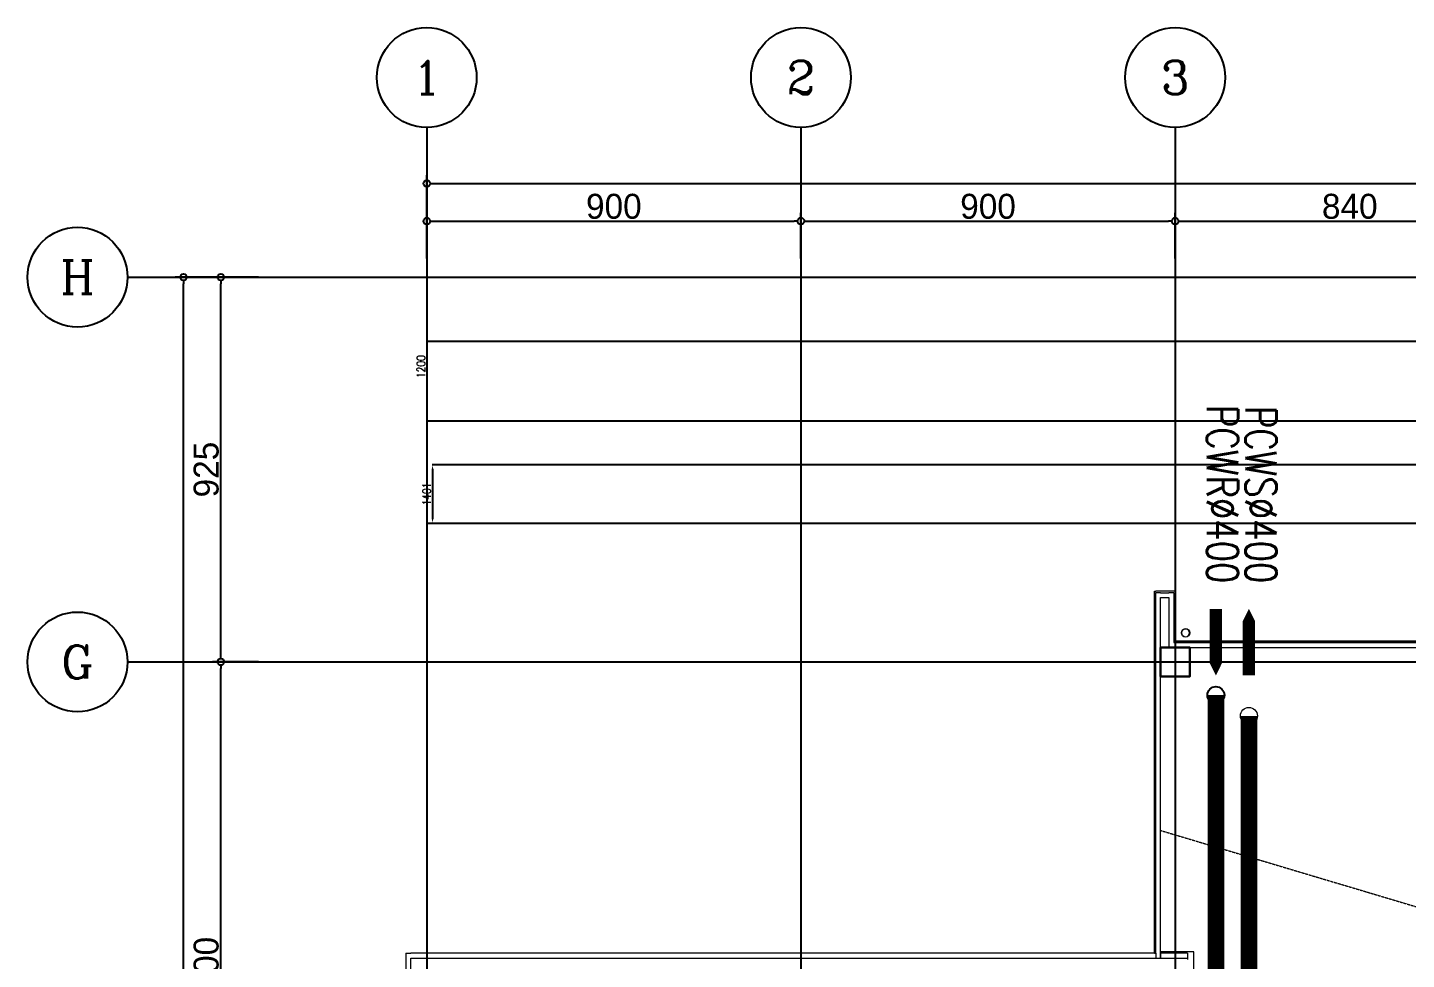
# Model space of a CAD drawing. Extents: x -3450 to 27857, y -1288 to 11880.
# Drawn here: x -960 to 2356, y 8285 to 10525 of the extents above; entities that cross this region are included whole.
import ezdxf
from ezdxf.enums import TextEntityAlignment as Align

# ---------------------------------------------------------------- set-up
doc = ezdxf.new("R2010")
doc.units = 0
doc.linetypes.add('X-S-FAB-L20$0$COL-CEN-LIN', pattern=[3.25, 2.5, -0.25, 0.25, -0.25])
doc.linetypes.add('X-S-FAB-L20$0$HIDDEN', pattern=[0.4, 0.3, -0.1])
for name, color, linetype in [('188K-SM-03-F20-MECH-EQ-Y2257103$0$01-電力-CSA', 1, 'Continuous'), ('188K-SM-03-F20-MECH-EQ-Y2257103$0$06-空調-空調', 21, 'Continuous'), ('188K-SM-03-F20-MECH-EQ-Y2257103$0$XFM7P20PCW-200K$0$P-PCWR-20.7-P', 6, 'Continuous'), ('X-S-FAB-L20$0$0-MC', 8, 'Continuous'), ('X-S-FAB-L20$0$0-NC', 8, 'Continuous'), ('X-S-FAB-L20$0$1_l20平面圖_1_A-OBJE-MEP', 8, 'Continuous'), ('X-S-FAB-L20$0$1_l20平面圖_1_A-WALL-EX', 8, 'Continuous'), ('X-S-FAB-L20$0$1_l20平面圖_1_A-WALL-IN', 8, 'Continuous'), ('X-S-FAB-L20$0$A-BLOCK', 8, 'Continuous'), ('X-S-FAB-L20$0$BLOCK', 8, 'Continuous'), ('X-S-FAB-L20$0$CCL', 8, 'X-S-FAB-L20$0$COL-CEN-LIN'), ('X-S-FAB-L20$0$COL-S', 8, 'Continuous'), ('X-S-FAB-L20$0$DIM', 8, 'Continuous'), ('X-S-FAB-L20$0$OPEN', 8, 'Continuous')]:
    doc.layers.add(name, color=color, linetype=linetype)
doc.layers.add('188K-SM-03-F20-MECH-EQ-Y2257103$0$XFM7P20PCW-200K$0$M-PIPE-PCWS', color=3, linetype='Continuous', lineweight=9)
doc.styles.add('188K-SM-03-F20-MECH-EQ-Y2257103$0$00-AEX$0$HKEC', font='romans.shx', dxfattribs={"bigfont": 'china.shx'})
doc.styles.add('188K-SM-03-F20-MECH-EQ-Y2257103$0$dim-txt', font='simplex.shx', dxfattribs={"width": 0.8})
doc.styles.add('X-S-FAB-L20$0$COL-NUM', font='romanc')
doc.styles.add('X-S-FAB-L20$0$DIM', font='', dxfattribs={"width": 0.8})
doc.styles.add('X-S-FAB-L20$0$Gen-Text', font='c2.shx', dxfattribs={"bigfont": 'chinese.shx'})
doc.styles.get('X-S-FAB-L20$0$DIM').set_extended_font_data('MingLiU')
doc.dimstyles.new('188K-SM-03-F20-MECH-EQ-Y2257103$0$80-DIM(mm)', dxfattribs={"dimscale": 80, "dimtxt": 0.25, "dimasz": 0.12, "dimexe": 0.01, "dimexo": 0.01, "dimgap": 0.05, "dimtad": 1, "dimdec": 0, "dimlfac": 10, "dimzin": 0, "dimdsep": 46, "dimtxsty": '188K-SM-03-F20-MECH-EQ-Y2257103$0$dim-txt', "dimcen": 2, "dimclrd": 220, "dimclre": 220, "dimclrt": 7, "dimadec": 0, "dimazin": 0, "dimtfac": 1, "dimtdec": 0, "dimtix": 1, "dimtmove": 2, "dimatfit": 3, "dimldrblk": '188K-SM-03-F20-MECH-EQ-Y2257103$0$_DOT', "dimfxl": 1.6, "dimtvp": 1, "dimtolj": 1, "dimtzin": 0, "dimarcsym": 0})
doc.dimstyles.new('X-S-FAB-L20$0$CIRL', dxfattribs={"dimtxt": 50, "dimasz": 25, "dimexe": 16, "dimexo": 0, "dimgap": 6, "dimtad": 1, "dimdsep": 46, "dimtxsty": 'X-S-FAB-L20$0$DIM', "dimblk": 'X-S-FAB-L20$0$_DotBlank', "dimcen": 10, "dimdle": 8, "dimclrd": 256, "dimclre": 256, "dimclrt": 6, "dimadec": 0, "dimazin": 0, "dimtfac": 1, "dimtix": 1, "dimtmove": 2, "dimatfit": 0, "dimldrblk": 'X-S-FAB-L20$0$ARROW', "dimfxl": 1, "dimtolj": 1, "dimarcsym": 0})

# ---------------------------------------------------------------- blocks, each defined once
blk = doc.blocks.new('X-S-FAB-L20$0$cn-y')
at = {"layer": 'X-S-FAB-L20$0$0-MC'}
blk.add_circle((-50, 0), 50, dxfattribs=at)
at = {"layer": 'X-S-FAB-L20$0$0-NC', "style": 'X-S-FAB-L20$0$COL-NUM'}
blk.add_attdef('GRID-Y', text='', height=50, dxfattribs=at).set_placement((-50, 0), align=Align.MIDDLE_CENTER)
blk = doc.blocks.new('X-S-FAB-L20$0$_DotBlank')
at = {"color": 0, "linetype": 'ByBlock', "lineweight": -2}
blk.add_line((-0.5, 0), (-1, 0), dxfattribs=at)
blk.add_circle((0, 0), 0.5, dxfattribs=at)
blk = doc.blocks.new('*D97')
at = {"layer": 'DefPoints', "color": 0, "transparency": 16777216}
for p in [(0, 10870), (-26160, 10780), (0, 10780)]:
    blk.add_point(p, dxfattribs=at)
at = {"layer": 'X-S-FAB-L20$0$DIM', "lineweight": -2, "transparency": 16777216}
for p, q in [((-26160, 10780), (-26160, 10890)), ((0, 10780), (0, 10890)), ((-26144, 10870), (-16, 10870))]:
    blk.add_line(p, q, dxfattribs=at)
at = {"layer": 'X-S-FAB-L20$0$DIM', "lineweight": -2, "transparency": 16777216, "xscale": 16, "yscale": 16, "zscale": 16, "rotation": 180}
blk.add_blockref('X-S-FAB-L20$0$_DotBlank', (-26160, 10870), dxfattribs=at)
at = {"layer": 'X-S-FAB-L20$0$DIM', "lineweight": -2, "transparency": 16777216, "xscale": 16, "yscale": 16, "zscale": 16}
blk.add_blockref('X-S-FAB-L20$0$_DotBlank', (0, 10870), dxfattribs=at)
at = {"layer": 'X-S-FAB-L20$0$DIM', "color": 6, "transparency": 16777216, "insert": (-13080, 10905), "char_height": 2.5, "attachment_point": 5, "style": 'X-S-FAB-L20$0$Gen-Text'}
blk.add_mtext('\\A1;{\\H24x;26160}', dxfattribs=at)
blk = doc.blocks.new('X-S-FAB-L20$0$ARROW')
at = {"color": 3}
blk.add_solid([(0, 0), (-2.4, -0.4), (-2.4, 0.4)], dxfattribs=at)
blk = doc.blocks.new('*D98')
at = {"layer": 'DefPoints', "color": 0, "transparency": 16777216}
for p in [(-25260, 10780), (-26160, 10690), (-25260, 10690)]:
    blk.add_point(p, dxfattribs=at)
at = {"layer": 'X-S-FAB-L20$0$DIM', "lineweight": -2, "transparency": 16777216}
for p, q in [((-26160, 10690), (-26160, 10800)), ((-26144, 10780), (-25276, 10780)), ((-25260, 10690), (-25260, 10800))]:
    blk.add_line(p, q, dxfattribs=at)
at = {"layer": 'X-S-FAB-L20$0$DIM', "lineweight": -2, "transparency": 16777216, "xscale": 16, "yscale": 16, "zscale": 16, "rotation": 180}
blk.add_blockref('X-S-FAB-L20$0$_DotBlank', (-26160, 10780), dxfattribs=at)
at = {"layer": 'X-S-FAB-L20$0$DIM', "lineweight": -2, "transparency": 16777216, "xscale": 16, "yscale": 16, "zscale": 16}
blk.add_blockref('X-S-FAB-L20$0$_DotBlank', (-25260, 10780), dxfattribs=at)
at = {"layer": 'X-S-FAB-L20$0$DIM', "color": 6, "transparency": 16777216, "insert": (-25710, 10815), "char_height": 2.5, "attachment_point": 5, "style": 'X-S-FAB-L20$0$Gen-Text'}
blk.add_mtext('\\A1;{\\H24x;900}', dxfattribs=at)
blk = doc.blocks.new('*D99')
at = {"layer": 'DefPoints', "color": 0, "transparency": 16777216}
for p in [(-24360, 10780), (-25260, 10690), (-24360, 10690)]:
    blk.add_point(p, dxfattribs=at)
at = {"layer": 'X-S-FAB-L20$0$DIM', "lineweight": -2, "transparency": 16777216}
for p, q in [((-25260, 10690), (-25260, 10800)), ((-25244, 10780), (-24376, 10780)), ((-24360, 10690), (-24360, 10800))]:
    blk.add_line(p, q, dxfattribs=at)
at = {"layer": 'X-S-FAB-L20$0$DIM', "lineweight": -2, "transparency": 16777216, "xscale": 16, "yscale": 16, "zscale": 16, "rotation": 180}
blk.add_blockref('X-S-FAB-L20$0$_DotBlank', (-25260, 10780), dxfattribs=at)
at = {"layer": 'X-S-FAB-L20$0$DIM', "lineweight": -2, "transparency": 16777216, "xscale": 16, "yscale": 16, "zscale": 16}
blk.add_blockref('X-S-FAB-L20$0$_DotBlank', (-24360, 10780), dxfattribs=at)
at = {"layer": 'X-S-FAB-L20$0$DIM', "color": 6, "transparency": 16777216, "insert": (-24810, 10815), "char_height": 2.5, "attachment_point": 5, "style": 'X-S-FAB-L20$0$Gen-Text'}
blk.add_mtext('\\A1;{\\H24x;900}', dxfattribs=at)
blk = doc.blocks.new('*D100')
at = {"layer": 'DefPoints', "color": 0, "transparency": 16777216}
for p in [(-23520, 10780), (-24360, 10690), (-23520, 10690)]:
    blk.add_point(p, dxfattribs=at)
at = {"layer": 'X-S-FAB-L20$0$DIM', "lineweight": -2, "transparency": 16777216}
for p, q in [((-24360, 10690), (-24360, 10800)), ((-24344, 10780), (-23536, 10780)), ((-23520, 10690), (-23520, 10800))]:
    blk.add_line(p, q, dxfattribs=at)
at = {"layer": 'X-S-FAB-L20$0$DIM', "lineweight": -2, "transparency": 16777216, "xscale": 16, "yscale": 16, "zscale": 16, "rotation": 180}
blk.add_blockref('X-S-FAB-L20$0$_DotBlank', (-24360, 10780), dxfattribs=at)
at = {"layer": 'X-S-FAB-L20$0$DIM', "lineweight": -2, "transparency": 16777216, "xscale": 16, "yscale": 16, "zscale": 16}
blk.add_blockref('X-S-FAB-L20$0$_DotBlank', (-23520, 10780), dxfattribs=at)
at = {"layer": 'X-S-FAB-L20$0$DIM', "color": 6, "transparency": 16777216, "insert": (-23940, 10815), "char_height": 2.5, "attachment_point": 5, "style": 'X-S-FAB-L20$0$Gen-Text'}
blk.add_mtext('\\A1;{\\H24x;840}', dxfattribs=at)
blk = doc.blocks.new('*D128')
at = {"layer": 'DefPoints', "color": 0, "transparency": 16777216}
for p in [(-26745, 10645), (-26655, 10645), (-26655, 720)]:
    blk.add_point(p, dxfattribs=at)
at = {"layer": 'X-S-FAB-L20$0$DIM', "lineweight": -2, "transparency": 16777216}
for p, q in [((-26655, 10645), (-26765, 10645)), ((-26745, 736), (-26745, 10629)), ((-26655, 720), (-26765, 720))]:
    blk.add_line(p, q, dxfattribs=at)
at = {"layer": 'X-S-FAB-L20$0$DIM', "lineweight": -2, "transparency": 16777216, "xscale": 16, "yscale": 16, "zscale": 16}
for p, rotation in [((-26745, 10645), 90), ((-26745, 720), 270)]:
    blk.add_blockref('X-S-FAB-L20$0$_DotBlank', p, dxfattribs=dict(at, rotation=rotation))
at = {"layer": 'X-S-FAB-L20$0$DIM', "color": 6, "transparency": 16777216, "insert": (-26780.2, 5682.5), "char_height": 2.5, "attachment_point": 5, "rotation": 90, "style": 'X-S-FAB-L20$0$Gen-Text'}
blk.add_mtext('\\A1;{\\H24x;9925}', dxfattribs=at)
blk = doc.blocks.new('*D134')
at = {"layer": 'DefPoints', "color": 0, "transparency": 16777216}
for p in [(-26655, 9720), (-26565, 9720), (-26565, 8220)]:
    blk.add_point(p, dxfattribs=at)
at = {"layer": 'X-S-FAB-L20$0$DIM', "lineweight": -2, "transparency": 16777216}
for p, q in [((-26565, 9720), (-26675, 9720)), ((-26655, 8236), (-26655, 9704)), ((-26565, 8220), (-26675, 8220))]:
    blk.add_line(p, q, dxfattribs=at)
at = {"layer": 'X-S-FAB-L20$0$DIM', "lineweight": -2, "transparency": 16777216, "xscale": 16, "yscale": 16, "zscale": 16}
for p, rotation in [((-26655, 9720), 90), ((-26655, 8220), 270)]:
    blk.add_blockref('X-S-FAB-L20$0$_DotBlank', p, dxfattribs=dict(at, rotation=rotation))
at = {"layer": 'X-S-FAB-L20$0$DIM', "color": 6, "transparency": 16777216, "insert": (-26690.2, 8970), "char_height": 2.5, "attachment_point": 5, "rotation": 90, "style": 'X-S-FAB-L20$0$Gen-Text'}
blk.add_mtext('\\A1;{\\H24x;1500}', dxfattribs=at)
blk = doc.blocks.new('*D135')
at = {"layer": 'DefPoints', "color": 0, "transparency": 16777216}
for p in [(-26655, 10645), (-26565, 10645), (-26565, 9720)]:
    blk.add_point(p, dxfattribs=at)
at = {"layer": 'X-S-FAB-L20$0$DIM', "lineweight": -2, "transparency": 16777216}
for p, q in [((-26565, 10645), (-26675, 10645)), ((-26655, 9736), (-26655, 10629)), ((-26565, 9720), (-26675, 9720))]:
    blk.add_line(p, q, dxfattribs=at)
at = {"layer": 'X-S-FAB-L20$0$DIM', "lineweight": -2, "transparency": 16777216, "xscale": 16, "yscale": 16, "zscale": 16}
for p, rotation in [((-26655, 10645), 90), ((-26655, 9720), 270)]:
    blk.add_blockref('X-S-FAB-L20$0$_DotBlank', p, dxfattribs=dict(at, rotation=rotation))
at = {"layer": 'X-S-FAB-L20$0$DIM', "color": 6, "transparency": 16777216, "insert": (-26690.2, 10182.5), "char_height": 2.5, "attachment_point": 5, "rotation": 90, "style": 'X-S-FAB-L20$0$Gen-Text'}
blk.add_mtext('\\A1;{\\H24x;925}', dxfattribs=at)
blk = doc.blocks.new('*D1135')
at = {"color": 220, "lineweight": -2, "ltscale": 2, "transparency": 16777216}
for p, q in [((9072.6, 9820), (9044.4, 9820)), ((9045.2, 9810.4), (9045.2, 9589.5)), ((0.7, 9579.9), (9046, 9579.9))]:
    blk.add_line(p, q, dxfattribs=at)
at = {"color": 220, "ltscale": 2, "transparency": 16777216}
for points in [[(9043.6, 9810.4), (9046.8, 9810.4), (9045.2, 9820)], [(9043.6, 9589.5), (9046.8, 9589.5), (9045.2, 9579.9)]]:
    blk.add_solid(points, dxfattribs=at)
at = {"layer": 'DefPoints', "color": 0, "ltscale": 2, "transparency": 16777216}
for p in [(9073.4, 9820), (-0.1, 9579.9), (9045.2, 9579.9)]:
    blk.add_point(p, dxfattribs=at)
at = {"color": 7, "ltscale": 2, "transparency": 16777216, "insert": (9031.2, 9700), "char_height": 20, "attachment_point": 5, "rotation": 90, "style": '188K-SM-03-F20-MECH-EQ-Y2257103$0$dim-txt'}
blk.add_mtext('\\A1;2401', dxfattribs=at)
blk = doc.blocks.new('188K-SM-03-F20-MECH-EQ-Y2257103$0$_DOT')
at = {"color": 0, "linetype": 'ByBlock'}
blk.add_line((-0.5, 0), (-1, 0), dxfattribs=at)
at = {"color": 0, "linetype": 'ByBlock', "const_width": 0.5}
blk.add_lwpolyline([(-0.25, 0, 1), (0.25, 0, 1)], format="xyb", close=True, dxfattribs=at)
blk = doc.blocks.new('*D1138')
at = {"color": 220, "lineweight": -2, "ltscale": 2, "transparency": 16777216}
for p, q in [((9187, 9473.8), (13.2, 9473.8)), ((14, 9464.2), (14, 9343.3)), ((0.7, 9333.7), (14.8, 9333.7))]:
    blk.add_line(p, q, dxfattribs=at)
at = {"color": 220, "ltscale": 2, "transparency": 16777216}
for points in [[(12.4, 9464.2), (15.6, 9464.2), (14, 9473.8)], [(12.4, 9343.3), (15.6, 9343.3), (14, 9333.7)]]:
    blk.add_solid(points, dxfattribs=at)
at = {"layer": 'DefPoints', "color": 0, "ltscale": 2, "transparency": 16777216}
for p in [(9187.8, 9473.8, 0), (-0.1, 9333.7, 0), (14, 9333.7)]:
    blk.add_point(p, dxfattribs=at)
at = {"color": 7, "ltscale": 2, "transparency": 16777216, "insert": (0, 9403.7), "char_height": 20, "attachment_point": 5, "rotation": 90, "style": '188K-SM-03-F20-MECH-EQ-Y2257103$0$dim-txt'}
blk.add_mtext('\\A1;1401', dxfattribs=at)
blk = doc.blocks.new('*D1137')
at = {"color": 220, "lineweight": -2, "ltscale": 2, "transparency": 16777216}
for p, q in [((9141.9, 9438.8), (9107.9, 9438.8)), ((9108.7, 9429.2), (9108.7, 9343.3)), ((0.7, 9333.7), (9109.5, 9333.7))]:
    blk.add_line(p, q, dxfattribs=at)
at = {"color": 220, "ltscale": 2, "transparency": 16777216}
for points in [[(9107.1, 9429.2), (9110.3, 9429.2), (9108.7, 9438.8)], [(9107.1, 9343.3), (9110.3, 9343.3), (9108.7, 9333.7)]]:
    blk.add_solid(points, dxfattribs=at)
at = {"layer": 'DefPoints', "color": 0, "ltscale": 2, "transparency": 16777216}
for p in [(9142.7, 9438.8, 0), (-0.1, 9333.7, 0), (9108.7, 9333.7)]:
    blk.add_point(p, dxfattribs=at)
at = {"color": 7, "ltscale": 2, "transparency": 16777216, "insert": (9094.7, 9386.2), "char_height": 20, "attachment_point": 5, "rotation": 90, "style": '188K-SM-03-F20-MECH-EQ-Y2257103$0$dim-txt'}
blk.add_mtext('\\A1;1051', dxfattribs=at)
blk = doc.blocks.new('*D1136')
at = {"color": 220, "lineweight": -2, "ltscale": 2, "transparency": 16777216}
for p, q in [((15074.4, 9770.1), (-0.8, 9770.1)), ((0, 9760.5), (0, 9659.7))]:
    blk.add_line(p, q, dxfattribs=at)
at = {"color": 220, "ltscale": 2, "transparency": 16777216}
for points in [[(-1.6, 9760.5), (1.6, 9760.5), (0, 9770.1)], [(-1.6, 9659.7), (1.6, 9659.7), (0, 9650.1)]]:
    blk.add_solid(points, dxfattribs=at)
at = {"layer": 'DefPoints', "color": 0, "ltscale": 2, "transparency": 16777216}
for p in [(15075.2, 9770.1), (0, 9650.1), (0, 9650.1)]:
    blk.add_point(p, dxfattribs=at)
at = {"color": 7, "ltscale": 2, "transparency": 16777216, "insert": (-14, 9710.1), "char_height": 20, "attachment_point": 5, "rotation": 90, "style": '188K-SM-03-F20-MECH-EQ-Y2257103$0$dim-txt'}
blk.add_mtext('\\A1;1200', dxfattribs=at)
blk = doc.blocks.new('X-S-FAB-L20$0$FAB2-L05')
at = {"layer": 'X-S-FAB-L20$0$CCL'}
for p, q in [((-26160, 11005), (-26160, 0)), ((-25260, 11005), (-25260, 0)), ((-24360, 11005), (-24360, 0)), ((-26880, 10645), (1210, 10645)), ((-26880, 9720), (1210, 9720))]:
    blk.add_line(p, q, dxfattribs=at)
at = {"layer": 'X-S-FAB-L20$0$COL-S'}
blk.add_lwpolyline([(-24395, 9755), (-24325, 9755), (-24325, 9685), (-24395, 9685)], close=True, dxfattribs=at)
at = {"layer": 'X-S-FAB-L20$0$A-BLOCK'}
ref = blk.add_blockref('X-S-FAB-L20$0$cn-y', (-26040, 11125), dxfattribs=dict(at, xscale=2.399999999999997, yscale=2.399999999999997, zscale=2.399999999999997))
ref.add_attrib('GRID-Y', '1', dxfattribs={"layer": 'X-S-FAB-L20$0$0-NC', "height": 80, "style": 'X-S-FAB-L20$0$COL-NUM'}).set_placement((-26160, 11125), align=Align.MIDDLE_CENTER)
ref = blk.add_blockref('X-S-FAB-L20$0$cn-y', (-25140, 11125), dxfattribs=dict(at, xscale=2.399999999999997, yscale=2.399999999999997, zscale=2.399999999999997))
ref.add_attrib('GRID-Y', '2', dxfattribs={"layer": 'X-S-FAB-L20$0$0-NC', "height": 80, "style": 'X-S-FAB-L20$0$COL-NUM'}).set_placement((-25260, 11125), align=Align.MIDDLE_CENTER)
ref = blk.add_blockref('X-S-FAB-L20$0$cn-y', (-24240, 11125), dxfattribs=dict(at, xscale=2.399999999999997, yscale=2.399999999999997, zscale=2.399999999999997))
ref.add_attrib('GRID-Y', '3', dxfattribs={"layer": 'X-S-FAB-L20$0$0-NC', "height": 80, "style": 'X-S-FAB-L20$0$COL-NUM'}).set_placement((-24360, 11125), align=Align.MIDDLE_CENTER)
ref = blk.add_blockref('X-S-FAB-L20$0$cn-y', (-26880, 10645), dxfattribs=dict(at, xscale=2.399999999999997, yscale=2.399999999999997, zscale=2.399999999999997))
ref.add_attrib('GRID-Y', 'H', dxfattribs={"layer": 'X-S-FAB-L20$0$0-NC', "height": 80, "style": 'X-S-FAB-L20$0$COL-NUM'}).set_placement((-27000, 10645), align=Align.MIDDLE_CENTER)
ref = blk.add_blockref('X-S-FAB-L20$0$cn-y', (-26880, 9720), dxfattribs=dict(at, xscale=2.399999999999997, yscale=2.399999999999997, zscale=2.399999999999997))
ref.add_attrib('GRID-Y', 'G', dxfattribs={"layer": 'X-S-FAB-L20$0$0-NC', "height": 80, "style": 'X-S-FAB-L20$0$COL-NUM'}).set_placement((-27000, 9720), align=Align.MIDDLE_CENTER)
at = {"layer": 'X-S-FAB-L20$0$DIM'}
for base, p1, p2, picture, middle in [((0, 10870), (-26160, 10780), (0, 10780), '*D97', (-13080, 10905.005)), ((-25260, 10780), (-26160, 10690), (-25260, 10690), '*D98', (-25710, 10815)), ((-24360, 10780), (-25260, 10690), (-24360, 10690), '*D99', (-24810, 10815)), ((-23520, 10780), (-24360, 10690), (-23520, 10690), '*D100', (-23940, 10815))]:
    dim = blk.add_linear_dim(base=base, p1=p1, p2=p2, text='{\\H24x;<>}', dimstyle='X-S-FAB-L20$0$CIRL', override={"dimtxt": 2.5, "dimasz": 16, "dimexe": 20, "dimgap": 5, "dimtxsty": 'X-S-FAB-L20$0$Gen-Text', "dimblk1": 'X-S-FAB-L20$0$_DotBlank', "dimblk2": 'X-S-FAB-L20$0$_DotBlank', "dimsah": 1}, dxfattribs=at)
    dim.commit()
    dim.dimension.update_dxf_attribs({"geometry": picture, "text_midpoint": middle})
for base, p1, p2, picture, middle in [((-26745, 10645), (-26655, 720), (-26655, 10645), '*D128', (-26780.163, 5682.5)), ((-26655, 10645), (-26565, 9720), (-26565, 10645), '*D135', (-26690.163, 10182.5)), ((-26655, 9720), (-26565, 8220), (-26565, 9720), '*D134', (-26690.157, 8970))]:
    dim = blk.add_linear_dim(base=base, p1=p1, p2=p2, angle=90, text='{\\H24x;<>}', dimstyle='X-S-FAB-L20$0$CIRL', override={"dimtxt": 2.5, "dimasz": 16, "dimexe": 20, "dimgap": 5, "dimtxsty": 'X-S-FAB-L20$0$Gen-Text', "dimblk1": 'X-S-FAB-L20$0$_DotBlank', "dimblk2": 'X-S-FAB-L20$0$_DotBlank', "dimsah": 1}, dxfattribs=at)
    dim.commit()
    dim.dimension.update_dxf_attribs({"geometry": picture, "text_midpoint": middle})
blk = doc.blocks.new('X-S-FAB-L20')
at = {"layer": 'X-S-FAB-L20$0$1_l20平面圖_1_A-OBJE-MEP', "color": 8, "lineweight": 0, "ltscale": 10, "flags": 128}
blk.add_lwpolyline([(1834.5, 9070, 1), (1815.5, 9070, 1)], format="xyb", close=True, dxfattribs=at)
at = {"layer": 'X-S-FAB-L20$0$1_l20平面圖_1_A-OBJE-MEP', "color": 8, "lineweight": 0, "ltscale": 10}
blk.add_circle((1825, 9070), 10, dxfattribs=at)
at = {"layer": 'X-S-FAB-L20$0$1_l20平面圖_1_A-WALL-EX', "color": 6, "lineweight": 0, "ltscale": 10}
for p, q in [((1765, 9166.5), (1753.5, 9166.5)), ((1753.5, 8300), (1753.5, 9166.5)), ((1765, 9166.5), (1753.5, 9166.5)), ((1765, 9166.5), (1785, 9166.5)), ((1796.5, 9166.5), (1785, 9166.5)), ((1796.5, 9166.5), (1785, 9166.5)), ((1796.5, 9166.5), (1796.5, 9050)), ((1796.5, 9050), (1796.5, 9046.5)), ((1796.5, 9046.5), (1800, 9046.5)), ((1796.5, 9046.5), (1800, 9046.5)), ((1800, 9046.5), (6815, 9046.5)), ((1753.5, 8300), (1753.5, 8288)), ((1753.5, 8300), (1753.5, 8288)), ((1753.5, 8288), (1765, 8288))]:
    blk.add_line(p, q, dxfattribs=at)
at = {"layer": 'X-S-FAB-L20$0$1_l20平面圖_1_A-WALL-EX', "color": 4, "lineweight": 0, "ltscale": 10}
blk.add_line((1765, 8288), (1765, 8300), dxfattribs=at)
blk.add_line((1765, 8288), (1765, 8300), dxfattribs=at)
at = {"layer": 'X-S-FAB-L20$0$1_l20平面圖_1_A-WALL-EX', "color": 6, "lineweight": 0, "ltscale": 10, "flags": 128}
for points in [[(1750, 9170), (1753.5, 9170)], [(1750, 9170), (1750, 8300)], [(1796.5, 9170), (1753.5, 9170)], [(1800, 9170), (1796.5, 9170)], [(1800, 9050), (1800, 9170)], [(1785, 9035), (1796.5, 9035)], [(6815, 9050), (1800, 9050)], [(-50, 8300), (-38, 8300)], [(-50, 8300), (-50, 2500)], [(1753.5, 8300), (-38, 8300)], [(1750, 8300), (1753.5, 8300)], [(1830, 8300), (1765, 8300)], [(1830, 8300), (1830, 8288)], [(-38, 2500), (-38, 8288)], [(-38, 8288), (1830, 8288)]]:
    blk.add_lwpolyline(points, dxfattribs=at)
at = {"layer": 'X-S-FAB-L20$0$1_l20平面圖_1_A-WALL-EX', "color": 12, "lineweight": 0, "ltscale": 10, "flags": 128}
for points in [[(1750, 8300), (1750, 9170)], [(1750, 8300), (1750, 9170)], [(1800, 9050), (6815, 9050)], [(1800, 9050), (6815, 9050)]]:
    blk.add_lwpolyline(points, dxfattribs=at)
at = {"layer": 'X-S-FAB-L20$0$1_l20平面圖_1_A-WALL-EX', "color": 4, "lineweight": 0, "ltscale": 10, "flags": 128}
for points in [[(1765, 8300), (1765, 9155)], [(1765, 9155), (1785, 9155)], [(1785, 9155), (1785, 9035)], [(1796.5, 9035), (6815, 9035)]]:
    blk.add_lwpolyline(points, dxfattribs=at)
at = {"layer": 'X-S-FAB-L20$0$1_l20平面圖_1_A-WALL-IN', "color": 3, "lineweight": 0, "ltscale": 10, "flags": 128}
for points in [[(1830, 8303), (1765, 8303)], [(1765, 8303), (1765, 8288)], [(1845, 8303), (1830, 8303)], [(1845, -35), (1845, 8303)], [(1765, 8288), (1830, 8288)], [(1830, 8288), (1830, 8285)]]:
    blk.add_lwpolyline(points, dxfattribs=at)
at = {"layer": 'X-S-FAB-L20$0$OPEN', "linetype": 'X-S-FAB-L20$0$HIDDEN', "lineweight": 0}
blk.add_line((1765, 8595), (24315, 1870), dxfattribs=at)
at = {"layer": 'X-S-FAB-L20$0$BLOCK'}
blk.add_blockref('X-S-FAB-L20$0$FAB2-L05', (26160, -720), dxfattribs=at)
blk = doc.blocks.new('188K-SM-03-F20-MECH-EQ-Y2257103')
blk.add_lwpolyline([(1765, 8965), (1835, 8965), (1835, 9035), (1765, 9035)], close=True)
at = {"layer": '188K-SM-03-F20-MECH-EQ-Y2257103$0$01-電力-CSA', "color": 217, "ltscale": 1000, "true_color": 0x93278f, "elevation": 0}
blk.add_lwpolyline([(1897.937, 9127.69, 30, 30, 0), (1897.937, 9027.69, 60, 0, 0), (1897.937, 8967.69, 0, 0, 0)], format="xyseb", dxfattribs=at)
at = {"layer": '188K-SM-03-F20-MECH-EQ-Y2257103$0$01-電力-CSA', "color": 3, "ltscale": 1000, "elevation": 0}
blk.add_lwpolyline([(1977.301, 8967.69, 30, 30, 0), (1977.301, 9067.69, 60, 0, 0), (1977.301, 9127.69, 0, 0, 0)], format="xyseb", dxfattribs=at)
at = {"layer": '188K-SM-03-F20-MECH-EQ-Y2257103$0$01-電力-CSA', "color": 217, "ltscale": 1000, "true_color": 0x93278f, "const_width": 40, "elevation": -60}
blk.add_lwpolyline([(1575.45, 2355.343), (1897.937, 2355.343), (1897.937, 8920.354)], dxfattribs=at)
at = {"layer": '188K-SM-03-F20-MECH-EQ-Y2257103$0$01-電力-CSA', "color": 3, "ltscale": 1000, "const_width": 40, "elevation": -60}
blk.add_lwpolyline([(1667.601, 2276.729), (1977.301, 2277.356), (1977.301, 8870.357)], dxfattribs=at)
at = {"layer": '188K-SM-03-F20-MECH-EQ-Y2257103$0$XFM7P20PCW-200K$0$M-PIPE-PCWS'}
blk.add_circle((1977.301, 8870.357, -60), 20.4, dxfattribs=at)
at = {"layer": '188K-SM-03-F20-MECH-EQ-Y2257103$0$XFM7P20PCW-200K$0$P-PCWR-20.7-P'}
blk.add_circle((1897.937, 8920.354, -60), 20.4, dxfattribs=at)
at = {"layer": '188K-SM-03-F20-MECH-EQ-Y2257103$0$06-空調-空調', "ltscale": 1000, "style": '188K-SM-03-F20-MECH-EQ-Y2257103$0$00-AEX$0$HKEC', "width": 0.8}
for s, p in [('PCWR%%C400', (1853.965, 9618.043, -60)), ('PCWS%%C400', (1946.329, 9615.775, -60))]:
    blk.add_text(s, height=75, rotation=270, dxfattribs=at).set_placement(p, align=Align.BOTTOM_LEFT)
at = {"color": 1, "ltscale": 2}
for base, p1, p2, picture, middle in [((9045.235, 9579.91), (9073.436, 9820.016), (-0.112, 9579.91), '*D1135', (9031.235, 9699.963)), ((0.012, 9650.113), (15075.173, 9770.094), (0.012, 9650.113), '*D1136', (-13.988, 9710.103)), ((14.05, 9333.701), (9187.813, 9473.78, -0.004), (-0.08, 9333.701, -0.004), '*D1138', (0.05, 9403.74)), ((9108.699, 9333.701), (9142.737, 9438.77, -0.004), (-0.08, 9333.701, -0.004), '*D1137', (9094.699, 9386.235))]:
    dim = blk.add_linear_dim(base=base, p1=p1, p2=p2, angle=90, dimstyle='188K-SM-03-F20-MECH-EQ-Y2257103$0$80-DIM(mm)', dxfattribs=at)
    dim.commit()
    dim.dimension.update_dxf_attribs({"geometry": picture, "text_midpoint": middle})

msp = doc.modelspace()

# ---------------------------------------------------------------- block references
for name in ['X-S-FAB-L20', '188K-SM-03-F20-MECH-EQ-Y2257103']:
    msp.add_blockref(name, (0, 0))

doc.saveas('drawing.dxf')
